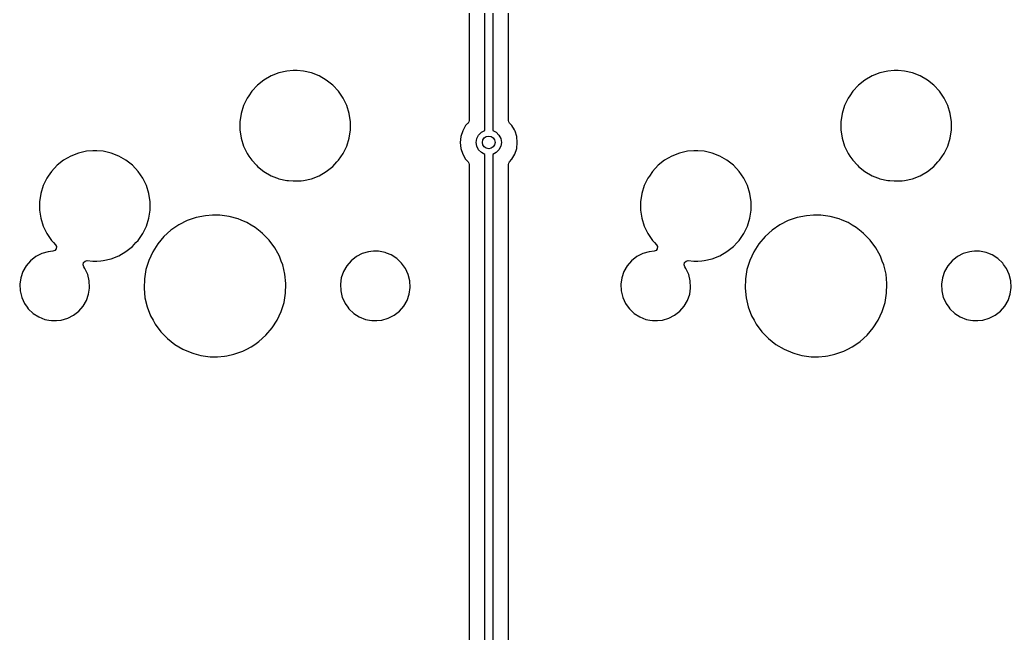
# Model space of a CAD drawing. Extents: x 30 to 259, y -142 to -25.
# Drawn here: x 137.88 to 169.3, y -102.69 to -83.23 of the extents above; entities that cross this region are included whole.
import ezdxf

# ---------------------------------------------------------------- set-up
doc = ezdxf.new("R2010")
doc.units = 0
doc.layers.add('BLACK', color=7, linetype='CONTINUOUS')

msp = doc.modelspace()

# ---------------------------------------------------------------- linework, layer by layer
at = {"layer": 'BLACK', "linetype": 'CONTINUOUS'}
for p, q in [((152.615, -86.7423), (152.615, -67.4357)), ((152.865, -67.4357), (152.865, -86.7423)), ((152.114, -67.7547), (152.114, -86.4233)), ((153.365, -86.4233), (153.365, -72.5724)), ((145.614, -85.1446), (145.409, -85.3082)), ((145.841, -85.0134), (145.614, -85.1446)), ((146.085, -84.9176), (145.841, -85.0134)), ((146.341, -84.8592), (146.085, -84.9176)), ((146.537, -84.8445), (146.341, -84.8592)), ((146.668, -84.8445), (146.537, -84.8445)), ((146.537, -84.8445), (146.537, -84.8445)), ((146.864, -84.8592), (146.668, -84.8445)), ((146.668, -84.8445), (146.668, -84.8445)), ((147.12, -84.9176), (146.864, -84.8592)), ((147.364, -85.0134), (147.12, -84.9176)), ((147.591, -85.1446), (147.364, -85.0134)), ((147.796, -85.3082), (147.591, -85.1446)), ((147.591, -85.1446), (147.591, -85.1446)), ((164.664, -85.1446), (164.459, -85.3082)), ((164.891, -85.0134), (164.664, -85.1446)), ((165.135, -84.9176), (164.891, -85.0134)), ((165.391, -84.8592), (165.135, -84.9176)), ((165.587, -84.8445), (165.391, -84.8592)), ((165.718, -84.8445), (165.587, -84.8445)), ((165.587, -84.8445), (165.587, -84.8445)), ((165.914, -84.8592), (165.718, -84.8445)), ((165.718, -84.8445), (165.718, -84.8445)), ((166.17, -84.9176), (165.914, -84.8592)), ((166.414, -85.0134), (166.17, -84.9176)), ((166.641, -85.1446), (166.414, -85.0134)), ((166.846, -85.3082), (166.641, -85.1446)), ((166.641, -85.1446), (166.641, -85.1446)), ((145.409, -85.3082), (145.23, -85.5005)), ((147.975, -85.5005), (147.796, -85.3082)), ((147.796, -85.3082), (147.796, -85.3082)), ((147.796, -85.3082), (147.796, -85.3082)), ((164.459, -85.3082), (164.28, -85.5005)), ((167.025, -85.5005), (166.846, -85.3082)), ((166.846, -85.3082), (166.846, -85.3082)), ((166.846, -85.3082), (166.846, -85.3082)), ((145.082, -85.7173), (144.968, -85.9537)), ((145.136, -85.6389), (145.082, -85.7173)), ((145.23, -85.5005), (145.136, -85.6389)), ((148.123, -85.7173), (147.975, -85.5005)), ((147.975, -85.5005), (147.975, -85.5005)), ((147.975, -85.5005), (147.975, -85.5005)), ((148.237, -85.9537), (148.123, -85.7173)), ((164.132, -85.7173), (164.018, -85.9537)), ((164.186, -85.6389), (164.132, -85.7173)), ((164.28, -85.5005), (164.186, -85.6389)), ((167.173, -85.7173), (167.025, -85.5005)), ((167.025, -85.5005), (167.025, -85.5005)), ((167.025, -85.5005), (167.025, -85.5005)), ((167.287, -85.9537), (167.173, -85.7173)), ((144.968, -85.9537), (144.891, -86.2044)), ((148.314, -86.2044), (148.237, -85.9537)), ((164.018, -85.9537), (163.941, -86.2044)), ((167.364, -86.2044), (167.287, -85.9537)), ((144.891, -86.2044), (144.852, -86.4638)), ((148.353, -86.4638), (148.314, -86.2044)), ((163.941, -86.2044), (163.902, -86.4638)), ((167.403, -86.4638), (167.364, -86.2044)), ((144.852, -86.4638), (144.852, -86.7262)), ((148.353, -86.7262), (148.353, -86.4638)), ((152.007, -86.5898), (151.913, -86.7537)), ((152.07, -86.52), (152.007, -86.5898)), ((152.083, -86.5063), (152.07, -86.52)), ((152.106, -86.4678), (152.083, -86.5063)), ((152.114, -86.4233), (152.106, -86.4678)), ((153.374, -86.4678), (153.365, -86.4233)), ((153.397, -86.5063), (153.374, -86.4678)), ((153.459, -86.5752), (153.397, -86.5063)), ((153.473, -86.5898), (153.459, -86.5752)), ((153.551, -86.7262), (153.473, -86.5898)), ((163.902, -86.4638), (163.902, -86.7262)), ((167.403, -86.64), (167.403, -86.4638)), ((167.403, -86.7262), (167.403, -86.64)), ((144.852, -86.7262), (144.891, -86.9856)), ((144.891, -86.9856), (144.968, -87.2363)), ((148.237, -87.2363), (148.314, -86.9856)), ((148.314, -86.9856), (148.353, -86.7262)), ((151.854, -86.9337), (151.835, -87.122)), ((151.913, -86.7537), (151.854, -86.9337)), ((152.34, -87.122), (152.36, -86.9984)), ((152.36, -86.9984), (152.416, -86.8869)), ((152.416, -86.8869), (152.505, -86.7984)), ((152.505, -86.7984), (152.615, -86.7423)), ((152.865, -86.7423), (152.975, -86.7984)), ((152.975, -86.7984), (153.064, -86.8869)), ((153.064, -86.8869), (153.12, -86.9984)), ((153.12, -86.9984), (153.14, -87.122)), ((153.567, -86.7537), (153.551, -86.7262)), ((153.572, -86.7683), (153.567, -86.7537)), ((153.626, -86.9337), (153.572, -86.7683)), ((153.645, -87.122), (153.626, -86.9337)), ((163.902, -86.7262), (163.941, -86.9856)), ((163.941, -86.9856), (164.018, -87.2363)), ((167.287, -87.2363), (167.364, -86.9856)), ((167.364, -86.9856), (167.403, -86.7262)), ((144.968, -87.2363), (145.082, -87.4727)), ((148.123, -87.4727), (148.237, -87.2363)), ((151.835, -87.122), (151.854, -87.3103)), ((151.854, -87.3103), (151.913, -87.4903)), ((152.36, -87.2456), (152.34, -87.122)), ((152.416, -87.3571), (152.36, -87.2456)), ((153.12, -87.2456), (153.064, -87.3571)), ((153.14, -87.122), (153.12, -87.2456)), ((153.567, -87.4903), (153.626, -87.3103)), ((153.626, -87.3103), (153.645, -87.122)), ((164.018, -87.2363), (164.132, -87.4727)), ((167.173, -87.4727), (167.287, -87.2363)), ((139.491, -87.5534), (139.264, -87.6846)), ((139.735, -87.4576), (139.491, -87.5534)), ((139.991, -87.3992), (139.735, -87.4576)), ((140.187, -87.3845), (139.991, -87.3992)), ((140.318, -87.3845), (140.187, -87.3845)), ((140.187, -87.3845), (140.187, -87.3845)), ((140.514, -87.3992), (140.318, -87.3845)), ((140.318, -87.3845), (140.318, -87.3845)), ((140.77, -87.4576), (140.514, -87.3992)), ((141.014, -87.5534), (140.77, -87.4576)), ((141.241, -87.6846), (141.014, -87.5534)), ((145.082, -87.4727), (145.137, -87.5534)), ((145.137, -87.5534), (145.23, -87.6895)), ((147.975, -87.6895), (148.123, -87.4727)), ((151.913, -87.4903), (152.007, -87.6542)), ((152.007, -87.6542), (152.012, -87.6594)), ((152.012, -87.6594), (152.083, -87.7377)), ((152.505, -87.4456), (152.416, -87.3571)), ((152.615, -87.5017), (152.505, -87.4456)), ((152.615, -103.124), (152.615, -87.5017)), ((152.975, -87.4456), (152.865, -87.5017)), ((152.865, -87.5017), (152.865, -103.124)), ((153.064, -87.3571), (152.975, -87.4456)), ((153.397, -87.7377), (153.473, -87.6542)), ((153.473, -87.6542), (153.567, -87.4903)), ((158.541, -87.5534), (158.314, -87.6846)), ((158.785, -87.4576), (158.541, -87.5534)), ((159.041, -87.3992), (158.785, -87.4576)), ((159.237, -87.3845), (159.041, -87.3992)), ((159.368, -87.3845), (159.237, -87.3845)), ((159.237, -87.3845), (159.237, -87.3845)), ((159.564, -87.3992), (159.368, -87.3845)), ((159.368, -87.3845), (159.368, -87.3845)), ((159.82, -87.4576), (159.564, -87.3992)), ((160.064, -87.5534), (159.82, -87.4576)), ((160.291, -87.6846), (160.064, -87.5534)), ((164.132, -87.4727), (164.187, -87.5534)), ((164.187, -87.5534), (164.28, -87.6895)), ((167.025, -87.6895), (167.173, -87.4727)), ((139.059, -87.8482), (138.88, -88.0405)), ((139.264, -87.6846), (139.059, -87.8482)), ((141.446, -87.8482), (141.241, -87.6846)), ((141.241, -87.6846), (141.241, -87.6846)), ((141.625, -88.0405), (141.446, -87.8482)), ((141.446, -87.8482), (141.446, -87.8482)), ((141.446, -87.8482), (141.446, -87.8482)), ((145.23, -87.6895), (145.377, -87.8482)), ((145.377, -87.8482), (145.409, -87.8818)), ((145.409, -87.8818), (145.614, -88.0454)), ((147.591, -88.0454), (147.796, -87.8818)), ((147.796, -87.8818), (147.927, -87.7413)), ((147.927, -87.7413), (147.975, -87.6895)), ((147.975, -87.6895), (147.975, -87.6895)), ((147.975, -87.6895), (147.975, -87.6895)), ((152.083, -87.7377), (152.106, -87.7762)), ((152.106, -87.7762), (152.114, -87.8207)), ((152.114, -87.8207), (152.114, -102.901)), ((153.365, -87.8207), (153.374, -87.7762)), ((153.365, -91.6224), (153.365, -87.8207)), ((153.374, -87.7762), (153.397, -87.7377)), ((158.109, -87.8482), (157.93, -88.0405)), ((158.314, -87.6846), (158.109, -87.8482)), ((160.496, -87.8482), (160.291, -87.6846)), ((160.291, -87.6846), (160.291, -87.6846)), ((160.675, -88.0405), (160.496, -87.8482)), ((160.496, -87.8482), (160.496, -87.8482)), ((160.496, -87.8482), (160.496, -87.8482)), ((164.28, -87.6895), (164.427, -87.8482)), ((164.427, -87.8482), (164.459, -87.8818)), ((164.459, -87.8818), (164.664, -88.0454)), ((166.641, -88.0454), (166.846, -87.8818)), ((166.846, -87.8818), (166.977, -87.7413)), ((166.977, -87.7413), (167.025, -87.6895)), ((167.025, -87.6895), (167.025, -87.6895)), ((167.025, -87.6895), (167.025, -87.6895)), ((138.732, -88.2573), (138.618, -88.4937)), ((138.78, -88.1879), (138.732, -88.2573)), ((138.88, -88.0405), (138.78, -88.1879)), ((141.773, -88.2573), (141.625, -88.0405)), ((141.625, -88.0405), (141.625, -88.0405)), ((141.625, -88.0405), (141.625, -88.0405)), ((141.887, -88.4937), (141.773, -88.2573)), ((145.614, -88.0454), (145.841, -88.1766)), ((145.841, -88.1766), (146.009, -88.2426)), ((146.009, -88.2426), (146.047, -88.2573)), ((146.047, -88.2573), (146.085, -88.2724)), ((146.085, -88.2724), (146.341, -88.3308)), ((146.864, -88.3308), (147.12, -88.2724)), ((147.12, -88.2724), (147.364, -88.1766)), ((147.364, -88.1766), (147.591, -88.0454)), ((157.782, -88.2573), (157.668, -88.4937)), ((157.83, -88.1879), (157.782, -88.2573)), ((157.93, -88.0405), (157.83, -88.1879)), ((160.823, -88.2573), (160.675, -88.0405)), ((160.675, -88.0405), (160.675, -88.0405)), ((160.675, -88.0405), (160.675, -88.0405)), ((160.937, -88.4937), (160.823, -88.2573)), ((164.664, -88.0454), (164.891, -88.1766)), ((164.891, -88.1766), (165.059, -88.2426)), ((165.059, -88.2426), (165.097, -88.2573)), ((165.097, -88.2573), (165.135, -88.2724)), ((165.135, -88.2724), (165.391, -88.3308)), ((165.914, -88.3308), (166.17, -88.2724)), ((166.17, -88.2724), (166.414, -88.1766)), ((166.414, -88.1766), (166.641, -88.0454)), ((138.618, -88.4937), (138.541, -88.7444)), ((141.964, -88.7444), (141.887, -88.4937)), ((146.341, -88.3308), (146.397, -88.335)), ((146.397, -88.335), (146.537, -88.3455)), ((146.537, -88.3455), (146.537, -88.3455)), ((146.537, -88.3455), (146.668, -88.3455)), ((146.668, -88.3455), (146.791, -88.3363)), ((146.668, -88.3455), (146.668, -88.3455)), ((146.791, -88.3363), (146.864, -88.3308)), ((157.668, -88.4937), (157.591, -88.7444)), ((161.014, -88.7444), (160.937, -88.4937)), ((165.391, -88.3308), (165.447, -88.335)), ((165.447, -88.335), (165.587, -88.3455)), ((165.587, -88.3455), (165.587, -88.3455)), ((165.587, -88.3455), (165.718, -88.3455)), ((165.718, -88.3455), (165.841, -88.3363)), ((165.718, -88.3455), (165.718, -88.3455)), ((165.841, -88.3363), (165.914, -88.3308)), ((138.541, -88.7444), (138.502, -89.0038)), ((142.003, -89.0038), (141.964, -88.7444)), ((157.591, -88.7444), (157.552, -89.0038)), ((161.053, -89.0038), (161.014, -88.7444)), ((138.502, -89.0038), (138.502, -89.2662)), ((142.003, -89.2662), (142.003, -89.0038)), ((157.552, -89.0038), (157.552, -89.2662)), ((161.053, -89.2662), (161.053, -89.0038)), ((138.502, -89.2662), (138.541, -89.5256)), ((138.541, -89.5256), (138.618, -89.7763)), ((141.887, -89.7763), (141.964, -89.5256)), ((141.964, -89.5256), (142.003, -89.2662)), ((143.468, -89.5055), (143.184, -89.6041)), ((143.763, -89.4456), (143.468, -89.5055)), ((143.987, -89.4306), (143.763, -89.4456)), ((144.213, -89.4306), (143.987, -89.4306)), ((143.987, -89.4306), (143.987, -89.4306)), ((144.511, -89.4707), (144.213, -89.4306)), ((144.8, -89.55), (144.511, -89.4707)), ((144.511, -89.4707), (144.511, -89.4707)), ((144.511, -89.4707), (144.511, -89.4707)), ((157.552, -89.2662), (157.591, -89.5256)), ((157.591, -89.5256), (157.668, -89.7763)), ((160.937, -89.7763), (161.014, -89.5256)), ((161.014, -89.5256), (161.053, -89.2662)), ((162.518, -89.5055), (162.234, -89.6041)), ((162.813, -89.4456), (162.518, -89.5055)), ((163.037, -89.4306), (162.813, -89.4456)), ((163.263, -89.4306), (163.037, -89.4306)), ((163.037, -89.4306), (163.037, -89.4306)), ((163.561, -89.4707), (163.263, -89.4306)), ((163.85, -89.55), (163.561, -89.4707)), ((163.561, -89.4707), (163.561, -89.4707)), ((163.561, -89.4707), (163.561, -89.4707)), ((138.618, -89.7763), (138.732, -90.0127)), ((141.773, -90.0127), (141.887, -89.7763)), ((142.916, -89.7396), (142.668, -89.9097)), ((143.184, -89.6041), (142.916, -89.7396)), ((144.896, -89.5906), (144.8, -89.55)), ((145.077, -89.6673), (144.896, -89.5906)), ((145.206, -89.7439), (145.077, -89.6673)), ((145.336, -89.8205), (145.206, -89.7439)), ((145.491, -89.9436), (145.336, -89.8205)), ((157.668, -89.7763), (157.782, -90.0127)), ((160.823, -90.0127), (160.937, -89.7763)), ((161.966, -89.7396), (161.718, -89.9097)), ((162.234, -89.6041), (161.966, -89.7396)), ((163.946, -89.5906), (163.85, -89.55)), ((164.127, -89.6673), (163.946, -89.5906)), ((164.256, -89.7439), (164.127, -89.6673)), ((164.386, -89.8205), (164.256, -89.7439)), ((164.541, -89.9436), (164.386, -89.8205)), ((138.732, -90.0127), (138.799, -90.1112)), ((138.799, -90.1112), (138.88, -90.2295)), ((141.625, -90.2295), (141.773, -90.0127)), ((142.446, -90.1112), (142.252, -90.3407)), ((142.668, -89.9097), (142.446, -90.1112)), ((145.571, -90.0067), (145.491, -89.9436)), ((145.78, -90.2227), (145.571, -90.0067)), ((157.782, -90.0127), (157.849, -90.1112)), ((157.849, -90.1112), (157.93, -90.2295)), ((160.675, -90.2295), (160.823, -90.0127)), ((161.496, -90.1112), (161.302, -90.3407)), ((161.718, -89.9097), (161.496, -90.1112)), ((164.621, -90.0067), (164.541, -89.9436)), ((164.83, -90.2227), (164.621, -90.0067)), ((138.88, -90.2295), (138.945, -90.3)), ((138.945, -90.3), (139.007, -90.366)), ((139.007, -90.366), (139.038, -90.4267)), ((139.038, -90.4267), (139.032, -90.4945)), ((141.241, -90.5854), (141.446, -90.4218)), ((141.446, -90.4218), (141.559, -90.3)), ((141.559, -90.3), (141.625, -90.2295)), ((141.625, -90.2295), (141.625, -90.2295)), ((141.625, -90.2295), (141.625, -90.2295)), ((142.252, -90.3407), (142.09, -90.594)), ((145.959, -90.4646), (145.78, -90.2227)), ((146.053, -90.6369), (145.959, -90.4646)), ((157.93, -90.2295), (157.995, -90.3)), ((157.995, -90.3), (158.057, -90.366)), ((158.057, -90.366), (158.088, -90.4267)), ((158.088, -90.4267), (158.082, -90.4945)), ((160.291, -90.5854), (160.496, -90.4218)), ((160.496, -90.4218), (160.609, -90.3)), ((160.609, -90.3), (160.675, -90.2295)), ((160.675, -90.2295), (160.675, -90.2295)), ((160.675, -90.2295), (160.675, -90.2295)), ((161.302, -90.3407), (161.14, -90.594)), ((165.009, -90.4646), (164.83, -90.2227)), ((165.103, -90.6369), (165.009, -90.4646)), ((138.384, -90.7442), (138.219, -90.8743)), ((138.571, -90.6478), (138.384, -90.7442)), ((138.773, -90.5886), (138.571, -90.6478)), ((138.928, -90.5738), (138.773, -90.5886)), ((138.991, -90.549), (138.928, -90.5738)), ((139.032, -90.4945), (138.991, -90.549)), ((140.77, -90.8124), (141.014, -90.7166)), ((141.014, -90.7166), (141.241, -90.5854)), ((142.09, -90.594), (141.963, -90.8665)), ((146.103, -90.7281), (146.053, -90.6369)), ((146.164, -90.8868), (146.103, -90.7281)), ((148.544, -90.7442), (148.379, -90.8743)), ((148.731, -90.6478), (148.544, -90.7442)), ((148.933, -90.5886), (148.731, -90.6478)), ((149.003, -90.5819), (148.933, -90.5886)), ((149.09, -90.5736), (149.003, -90.5819)), ((149.248, -90.5736), (149.09, -90.5736)), ((149.454, -90.6134), (149.248, -90.5736)), ((149.248, -90.5736), (149.248, -90.5736)), ((149.503, -90.633), (149.454, -90.6134)), ((149.454, -90.6134), (149.454, -90.6134)), ((149.454, -90.6134), (149.454, -90.6134)), ((149.649, -90.6916), (149.503, -90.633)), ((149.826, -90.8053), (149.649, -90.6916)), ((149.979, -90.9505), (149.826, -90.8053)), ((149.826, -90.8053), (149.826, -90.8053)), ((149.826, -90.8053), (149.826, -90.8053)), ((157.434, -90.7442), (157.269, -90.8743)), ((157.621, -90.6478), (157.434, -90.7442)), ((157.823, -90.5886), (157.621, -90.6478)), ((157.978, -90.5738), (157.823, -90.5886)), ((158.041, -90.549), (157.978, -90.5738)), ((158.082, -90.4945), (158.041, -90.549)), ((159.82, -90.8124), (160.064, -90.7166)), ((160.064, -90.7166), (160.291, -90.5854)), ((161.14, -90.594), (161.013, -90.8665)), ((165.153, -90.7281), (165.103, -90.6369)), ((165.214, -90.8868), (165.153, -90.7281)), ((167.594, -90.7442), (167.429, -90.8743)), ((167.781, -90.6478), (167.594, -90.7442)), ((167.983, -90.5886), (167.781, -90.6478)), ((168.053, -90.5819), (167.983, -90.5886)), ((168.14, -90.5736), (168.053, -90.5819)), ((168.298, -90.5736), (168.14, -90.5736)), ((168.504, -90.6134), (168.298, -90.5736)), ((168.298, -90.5736), (168.298, -90.5736)), ((168.553, -90.633), (168.504, -90.6134)), ((168.504, -90.6134), (168.504, -90.6134)), ((168.504, -90.6134), (168.504, -90.6134)), ((168.699, -90.6916), (168.553, -90.633)), ((168.876, -90.8053), (168.699, -90.6916)), ((169.029, -90.9505), (168.876, -90.8053)), ((168.876, -90.8053), (168.876, -90.8053)), ((168.876, -90.8053), (168.876, -90.8053)), ((138.081, -91.0332), (137.976, -91.2154)), ((138.219, -90.8743), (138.081, -91.0332)), ((139.88, -91.0026), (139.895, -90.9352)), ((139.902, -91.068), (139.88, -91.0026)), ((139.895, -90.9352), (139.945, -90.8868)), ((139.941, -91.1218), (139.902, -91.068)), ((139.945, -90.8868), (140.013, -90.8724)), ((140.013, -90.8724), (140.187, -90.8855)), ((140.187, -90.8855), (140.187, -90.8855)), ((140.187, -90.8855), (140.318, -90.8855)), ((140.318, -90.8855), (140.441, -90.8763)), ((140.318, -90.8855), (140.318, -90.8855)), ((140.441, -90.8763), (140.514, -90.8708)), ((140.514, -90.8708), (140.77, -90.8124)), ((141.963, -90.8665), (141.874, -91.1535)), ((146.211, -91.0086), (146.164, -90.8868)), ((146.281, -91.3009), (146.211, -91.0086)), ((148.241, -91.0332), (148.136, -91.2154)), ((148.379, -90.8743), (148.241, -91.0332)), ((150.007, -90.9898), (149.979, -90.9505)), ((150.101, -91.1218), (150.007, -90.9898)), ((157.131, -91.0332), (157.026, -91.2154)), ((157.269, -90.8743), (157.131, -91.0332)), ((158.93, -91.0026), (158.945, -90.9352)), ((158.952, -91.068), (158.93, -91.0026)), ((158.945, -90.9352), (158.995, -90.8868)), ((158.991, -91.1218), (158.952, -91.068)), ((158.995, -90.8868), (159.063, -90.8724)), ((159.063, -90.8724), (159.237, -90.8855)), ((159.237, -90.8855), (159.237, -90.8855)), ((159.237, -90.8855), (159.368, -90.8855)), ((159.368, -90.8855), (159.491, -90.8763)), ((159.368, -90.8855), (159.368, -90.8855)), ((159.491, -90.8763), (159.564, -90.8708)), ((159.564, -90.8708), (159.82, -90.8124)), ((161.013, -90.8665), (160.924, -91.1535)), ((165.261, -91.0086), (165.214, -90.8868)), ((165.331, -91.3009), (165.261, -91.0086)), ((167.291, -91.0332), (167.186, -91.2154)), ((167.429, -90.8743), (167.291, -91.0332)), ((169.057, -90.9898), (169.029, -90.9505)), ((169.151, -91.1218), (169.057, -90.9898)), ((137.907, -91.4142), (137.877, -91.6224)), ((137.976, -91.2154), (137.907, -91.4142)), ((140.028, -91.3131), (139.941, -91.1218)), ((139.941, -91.1218), (139.941, -91.1218)), ((139.941, -91.1218), (139.941, -91.1218)), ((140.078, -91.5175), (140.028, -91.3131)), ((141.874, -91.1535), (141.824, -91.4498)), ((146.311, -91.5998), (146.281, -91.3009)), ((148.067, -91.4142), (148.037, -91.6224)), ((148.136, -91.2154), (148.067, -91.4142)), ((150.188, -91.3131), (150.101, -91.1218)), ((150.101, -91.1218), (150.101, -91.1218)), ((150.101, -91.1218), (150.101, -91.1218)), ((150.238, -91.5175), (150.188, -91.3131)), ((156.957, -91.4142), (156.927, -91.6224)), ((157.026, -91.2154), (156.957, -91.4142)), ((159.078, -91.3131), (158.991, -91.1218)), ((158.991, -91.1218), (158.991, -91.1218)), ((158.991, -91.1218), (158.991, -91.1218)), ((159.128, -91.5175), (159.078, -91.3131)), ((160.924, -91.1535), (160.874, -91.4498)), ((165.361, -91.5998), (165.331, -91.3009)), ((167.117, -91.4142), (167.087, -91.6224)), ((167.186, -91.2154), (167.117, -91.4142)), ((169.238, -91.3131), (169.151, -91.1218)), ((169.151, -91.1218), (169.151, -91.1218)), ((169.151, -91.1218), (169.151, -91.1218)), ((169.288, -91.5175), (169.238, -91.3131)), ((137.877, -91.6224), (137.887, -91.8325)), ((137.877, -91.6224), (137.877, -91.6224)), ((140.088, -91.7276), (140.078, -91.5175)), ((140.084, -91.7502), (140.088, -91.7276)), ((141.824, -91.4498), (141.814, -91.7502)), ((146.301, -91.9002), (146.31, -91.6224)), ((146.31, -91.6224), (146.311, -91.5998)), ((148.037, -91.6224), (148.047, -91.8325)), ((148.037, -91.6224), (148.037, -91.6224)), ((150.218, -91.9358), (150.248, -91.7276)), ((150.248, -91.7276), (150.238, -91.5175)), ((153.365, -111.252), (153.365, -91.6224)), ((156.927, -91.6224), (156.937, -91.8325)), ((156.927, -91.6224), (156.927, -91.6224)), ((159.138, -91.7276), (159.128, -91.5175)), ((159.134, -91.7502), (159.138, -91.7276)), ((160.874, -91.4498), (160.864, -91.7502)), ((165.351, -91.9002), (165.36, -91.6224)), ((165.36, -91.6224), (165.361, -91.5998)), ((167.087, -91.6224), (167.097, -91.8325)), ((167.087, -91.6224), (167.087, -91.6224)), ((169.268, -91.9358), (169.298, -91.7276)), ((169.298, -91.7276), (169.288, -91.5175)), ((137.887, -91.8325), (137.937, -92.0369)), ((137.937, -92.0369), (137.982, -92.1346)), ((139.989, -92.1346), (140.058, -91.9358)), ((140.058, -91.9358), (140.084, -91.7502)), ((141.814, -91.7502), (141.844, -92.0491)), ((141.844, -92.0491), (141.914, -92.3414)), ((146.251, -92.1965), (146.301, -91.9002)), ((148.047, -91.8325), (148.097, -92.0369)), ((148.097, -92.0369), (148.142, -92.1346)), ((150.149, -92.1346), (150.218, -91.9358)), ((156.937, -91.8325), (156.987, -92.0369)), ((156.987, -92.0369), (157.032, -92.1346)), ((159.039, -92.1346), (159.108, -91.9358)), ((159.108, -91.9358), (159.134, -91.7502)), ((160.864, -91.7502), (160.894, -92.0491)), ((160.894, -92.0491), (160.964, -92.3414)), ((165.301, -92.1965), (165.351, -91.9002)), ((167.097, -91.8325), (167.147, -92.0369)), ((167.147, -92.0369), (167.192, -92.1346)), ((169.199, -92.1346), (169.268, -91.9358)), ((137.982, -92.1346), (138.024, -92.2282)), ((138.024, -92.2282), (138.111, -92.3495)), ((138.111, -92.3495), (138.146, -92.3995)), ((139.746, -92.4757), (139.884, -92.3168)), ((139.884, -92.3168), (139.989, -92.1346)), ((141.914, -92.3414), (142.022, -92.6219)), ((146.162, -92.4835), (146.251, -92.1965)), ((148.142, -92.1346), (148.184, -92.2282)), ((148.184, -92.2282), (148.271, -92.3495)), ((148.271, -92.3495), (148.306, -92.3995)), ((149.906, -92.4757), (150.044, -92.3168)), ((150.044, -92.3168), (150.149, -92.1346)), ((157.032, -92.1346), (157.074, -92.2282)), ((157.074, -92.2282), (157.161, -92.3495)), ((157.161, -92.3495), (157.196, -92.3995)), ((158.796, -92.4757), (158.934, -92.3168)), ((158.934, -92.3168), (159.039, -92.1346)), ((160.964, -92.3414), (161.072, -92.6219)), ((165.212, -92.4835), (165.301, -92.1965)), ((167.192, -92.1346), (167.234, -92.2282)), ((167.234, -92.2282), (167.321, -92.3495)), ((167.321, -92.3495), (167.356, -92.3995)), ((168.956, -92.4757), (169.094, -92.3168)), ((169.094, -92.3168), (169.199, -92.1346)), ((138.146, -92.3995), (138.299, -92.5447)), ((138.299, -92.5447), (138.299, -92.5447)), ((138.299, -92.5447), (138.299, -92.5447)), ((138.299, -92.5447), (138.476, -92.6584)), ((138.476, -92.6584), (138.476, -92.6584)), ((138.476, -92.6584), (138.671, -92.7366)), ((139.394, -92.7022), (139.581, -92.6058)), ((139.581, -92.6058), (139.746, -92.4757)), ((142.022, -92.6219), (142.099, -92.7614)), ((146.035, -92.756), (146.162, -92.4835)), ((148.306, -92.3995), (148.459, -92.5447)), ((148.459, -92.5447), (148.459, -92.5447)), ((148.459, -92.5447), (148.459, -92.5447)), ((148.459, -92.5447), (148.636, -92.6584)), ((148.636, -92.6584), (148.636, -92.6584)), ((148.636, -92.6584), (148.831, -92.7366)), ((149.554, -92.7022), (149.741, -92.6058)), ((149.741, -92.6058), (149.906, -92.4757)), ((157.196, -92.3995), (157.349, -92.5447)), ((157.349, -92.5447), (157.349, -92.5447)), ((157.349, -92.5447), (157.349, -92.5447)), ((157.349, -92.5447), (157.526, -92.6584)), ((157.526, -92.6584), (157.526, -92.6584)), ((157.526, -92.6584), (157.721, -92.7366)), ((158.444, -92.7022), (158.631, -92.6058)), ((158.631, -92.6058), (158.796, -92.4757)), ((161.072, -92.6219), (161.149, -92.7614)), ((165.085, -92.756), (165.212, -92.4835)), ((167.356, -92.3995), (167.509, -92.5447)), ((167.509, -92.5447), (167.509, -92.5447)), ((167.509, -92.5447), (167.509, -92.5447)), ((167.509, -92.5447), (167.686, -92.6584)), ((167.686, -92.6584), (167.686, -92.6584)), ((167.686, -92.6584), (167.881, -92.7366)), ((168.604, -92.7022), (168.791, -92.6058)), ((168.791, -92.6058), (168.956, -92.4757)), ((138.671, -92.7366), (138.8, -92.7614)), ((138.8, -92.7614), (138.877, -92.7764)), ((138.877, -92.7764), (138.877, -92.7764)), ((138.877, -92.7764), (139.035, -92.7764)), ((139.035, -92.7764), (139.192, -92.7614)), ((139.035, -92.7764), (139.035, -92.7764)), ((139.192, -92.7614), (139.394, -92.7022)), ((142.099, -92.7614), (142.166, -92.8854)), ((142.166, -92.8854), (142.345, -93.1273)), ((145.873, -93.0093), (146.035, -92.756)), ((148.831, -92.7366), (148.96, -92.7614)), ((148.96, -92.7614), (149.037, -92.7764)), ((149.037, -92.7764), (149.037, -92.7764)), ((149.037, -92.7764), (149.195, -92.7764)), ((149.195, -92.7764), (149.352, -92.7614)), ((149.195, -92.7764), (149.195, -92.7764)), ((149.352, -92.7614), (149.554, -92.7022)), ((157.721, -92.7366), (157.85, -92.7614)), ((157.85, -92.7614), (157.927, -92.7764)), ((157.927, -92.7764), (157.927, -92.7764)), ((157.927, -92.7764), (158.085, -92.7764)), ((158.085, -92.7764), (158.242, -92.7614)), ((158.085, -92.7764), (158.085, -92.7764)), ((158.242, -92.7614), (158.444, -92.7022)), ((161.149, -92.7614), (161.216, -92.8854)), ((161.216, -92.8854), (161.395, -93.1273)), ((164.923, -93.0093), (165.085, -92.756)), ((167.881, -92.7366), (168.01, -92.7614)), ((168.01, -92.7614), (168.087, -92.7764)), ((168.087, -92.7764), (168.087, -92.7764)), ((168.087, -92.7764), (168.245, -92.7764)), ((168.245, -92.7764), (168.402, -92.7614)), ((168.245, -92.7764), (168.245, -92.7764)), ((168.402, -92.7614), (168.604, -92.7022)), ((142.345, -93.1273), (142.554, -93.3433)), ((145.457, -93.4403), (145.679, -93.2388)), ((145.679, -93.2388), (145.873, -93.0093)), ((161.395, -93.1273), (161.604, -93.3433)), ((164.507, -93.4403), (164.729, -93.2388)), ((164.729, -93.2388), (164.923, -93.0093)), ((142.554, -93.3433), (142.789, -93.5295)), ((142.789, -93.5295), (143.048, -93.6827)), ((145.075, -93.6782), (145.209, -93.6104)), ((145.209, -93.6104), (145.327, -93.5295)), ((145.327, -93.5295), (145.457, -93.4403)), ((161.604, -93.3433), (161.839, -93.5295)), ((161.839, -93.5295), (162.098, -93.6827)), ((164.125, -93.6782), (164.259, -93.6104)), ((164.259, -93.6104), (164.377, -93.5295)), ((164.377, -93.5295), (164.507, -93.4403)), ((143.048, -93.6827), (143.325, -93.8)), ((143.325, -93.8), (143.325, -93.8)), ((143.325, -93.8), (143.325, -93.8)), ((143.325, -93.8), (143.389, -93.8175)), ((143.389, -93.8175), (143.614, -93.8793)), ((143.614, -93.8793), (143.912, -93.9194)), ((143.912, -93.9194), (144.138, -93.9194)), ((144.138, -93.9194), (144.362, -93.9044)), ((144.138, -93.9194), (144.138, -93.9194)), ((144.362, -93.9044), (144.436, -93.8894)), ((144.436, -93.8894), (144.657, -93.8445)), ((144.657, -93.8445), (144.941, -93.7459)), ((144.941, -93.7459), (145.075, -93.6782)), ((162.098, -93.6827), (162.375, -93.8)), ((162.375, -93.8), (162.375, -93.8)), ((162.375, -93.8), (162.375, -93.8)), ((162.375, -93.8), (162.439, -93.8175)), ((162.439, -93.8175), (162.664, -93.8793)), ((162.664, -93.8793), (162.962, -93.9194)), ((162.962, -93.9194), (163.188, -93.9194)), ((163.188, -93.9194), (163.412, -93.9044)), ((163.188, -93.9194), (163.188, -93.9194)), ((163.412, -93.9044), (163.486, -93.8894)), ((163.486, -93.8894), (163.707, -93.8445)), ((163.707, -93.8445), (163.991, -93.7459)), ((163.991, -93.7459), (164.125, -93.6782))]:
    msp.add_line(p, q, dxfattribs=at)
at = {"layer": 'BLACK'}
msp.add_circle((152.74, -87.122), 0.2, dxfattribs=at)

doc.saveas('drawing.dxf')
